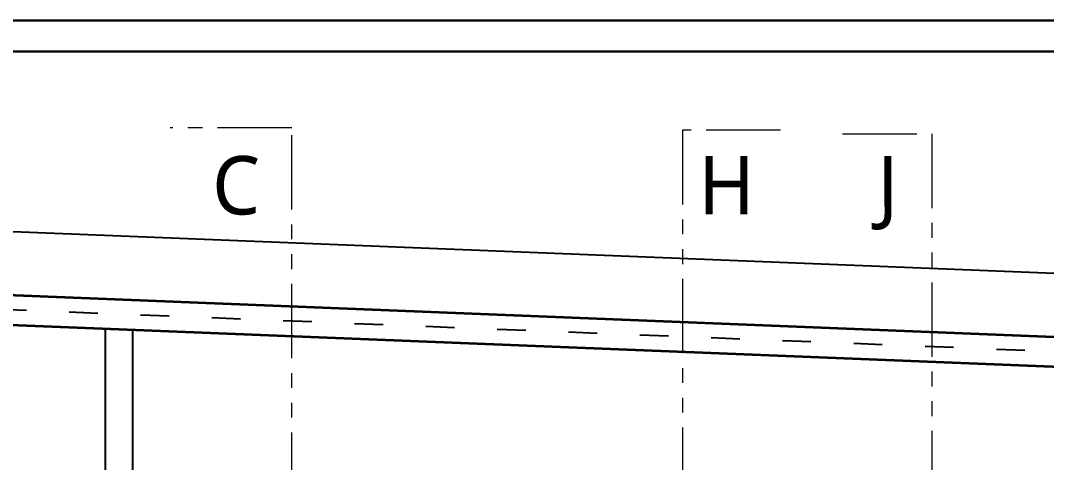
# Model space of a CAD drawing. Extents: x 2450 to 2649, y -7 to 131.
# Drawn here: x 2454.47 to 2463.09, y 44.64 to 48.36 of the extents above; entities that cross this region are included whole.
import ezdxf

# ---------------------------------------------------------------- set-up
doc = ezdxf.new("R2010")
doc.units = 0
doc.header["$MEASUREMENT"] = 0
doc.header["$PDMODE"] = 34
doc.linetypes.add('ACAD_ISO03W100', pattern=[30, 12, -18])
doc.linetypes.add('PHANTOM2', pattern=[1.25, 0.625, -0.125, 0.125, -0.125, 0.125, -0.125])
doc.layers.add('BAS LINE', color=130, linetype='Continuous')
doc.layers.add('DIM_1', color=7, linetype='Continuous', lineweight=13, true_color=0x000000)
doc.layers.add('SHEET', color=7, linetype='Continuous', lineweight=30, true_color=0x121212)
for name, color, linetype, lineweight in [('PLOT', 230, 'Continuous', 35), ('SECTION LINE', 3, 'PHANTOM2', 5), ('stair', 154, 'Continuous', 25)]:
    doc.layers.add(name, color=color, linetype=linetype, lineweight=lineweight)
doc.styles.add('AR', font='arial.ttf')
doc.styles.add('COMPLEX', font='complex.shx')
doc.dimstyles.new('2310', dxfattribs={"dimtxt": 0.19, "dimasz": 0.08, "dimexe": 0.18, "dimexo": 0.0625, "dimgap": 0.005, "dimtad": 0, "dimzin": 0, "dimdsep": 46, "dimtxsty": 'AR', "dimblk": 'ARCHTICK', "dimcen": 0.09, "dimse1": 1, "dimse2": 1, "dimaunit": 1, "dimadec": 4, "dimazin": 0, "dimtfac": 1, "dimtofl": 0, "dimtmove": 0, "dimatfit": 3, "dimfxl": 0.18, "dimtolj": 1, "dimtzin": 0, "dimarcsym": 0})

# ---------------------------------------------------------------- blocks, each defined once
blk = doc.blocks.new('_ArchTick')
at = {"color": 0, "linetype": 'ByBlock', "const_width": 0.15}
blk.add_lwpolyline([(-0.5, -0.5), (0.5, 0.5)], dxfattribs=at)
blk = doc.blocks.new('*D3021')
at = {"layer": 'DEFPOINTS', "color": 0, "transparency": 16777216}
for p in [(2452.0549, 46.0174), (2476.1273, 45.7138), (2476.101, 45.0546)]:
    blk.add_point(p, dxfattribs=at)
at = {"layer": 'DIM_1', "color": 0, "lineweight": -2, "transparency": 16777216}
for p, q in [((2452.0813, 46.6765), (2463.4105, 46.2229)), ((2476.1273, 45.7138), (2464.7981, 46.1674))]:
    blk.add_line(p, q, dxfattribs=at)
at = {"layer": 'DIM_1', "color": 0, "lineweight": -2, "transparency": 16777216, "xscale": 0.08, "yscale": 0.08, "zscale": 0.08}
for p, rotation in [((2452.0813, 46.6765), 177.707262996254), ((2476.1273, 45.7138), 357.7072629962539)]:
    blk.add_blockref('_ArchTick', p, dxfattribs=dict(at, rotation=rotation))
at = {"layer": 'DIM_1', "color": 0, "transparency": 16777216, "char_height": 0.19, "attachment_point": 5, "rotation": 357.70726, "style": 'AR'}
for s, insert in [('\\A1;24.07', (2464.1084, 46.2971)), ('\\A1;[78\'-11 1/2"]', (2464.0992, 46.0673))]:
    blk.add_mtext(s, dxfattribs=dict(at, insert=insert))

msp = doc.modelspace()

# ---------------------------------------------------------------- linework, layer by layer
at = {"layer": 'BAS LINE', "color": 7, "linetype": 'ACAD_ISO03W100', "lineweight": 25, "ltscale": 0.02}
msp.add_lwpolyline([(2452.0549, 46.0174), (2452.1457, 24.6491), (2462.4469, 24.6686), (2464.1003, 24.6779), (2466.8858, 24.6823), (2467.5572, 24.677), (2476.0943, 24.5248), (2476.101, 45.0546)], close=True, dxfattribs=at)
at = {"layer": 'PLOT', "color": 67, "ltscale": 0.1, "true_color": 0x727430, "flags": 128}
for points in [[(2451.9957, 24.6488), (2451.9044, 46.1485), (2467.4201, 45.5273)], [(2452.2957, 24.6473), (2452.2055, 45.8862), (2467.4201, 45.2771)]]:
    msp.add_lwpolyline(points, dxfattribs=at)
at = {"layer": 'SECTION LINE'}
for points in [[(2455.7254, 23.0181), (2456.7481, 23.0181), (2456.7481, 47.4573), (2455.7254, 47.4573)], [(2460.8569, 47.4354), (2460.0323, 47.4354), (2460.0323, 23.0209), (2460.7491, 23.0209)], [(2461.3778, 47.4058), (2462.13, 47.4058), (2462.13, 23.0229), (2461.637, 23.0229)]]:
    msp.add_lwpolyline(points, dxfattribs=at)
at = {"layer": 'SHEET', "ltscale": 5}
for points in [[(2450.066, 48.359), (2450.066, 22.3261), (2486.8802, 22.3261), (2486.8802, 48.359)], [(2450.3261, 48.0988), (2450.3261, 22.5862), (2486.62, 22.5862), (2486.62, 48.0988)]]:
    msp.add_lwpolyline(points, close=True, dxfattribs=at)
at = {"layer": 'stair', "color": 252, "true_color": 0x939598}
for p, q in [((2455.1828, 44.1164), (2455.1828, 45.767)), ((2455.4128, 44.3464), (2455.4128, 45.7578))]:
    msp.add_line(p, q, dxfattribs=at)

# ---------------------------------------------------------------- texts
at = {"layer": 'SECTION LINE', "color": 5, "char_height": 0.4914, "width": 0.737178, "attachment_point": 3, "rotation": 0.0594, "style": 'COMPLEX'}
for s, insert in [('{\\fSegoe UI Light|b0|i0|c0|p34;C}', (2456.4823, 47.2187)), ('{\\fSegoe UI Light|b0|i0|c0|p34;H}', (2460.64, 47.2187)), ('{\\fSegoe UI Light|b0|i0|c0|p34;J}', (2461.8463, 47.2187))]:
    msp.add_mtext(s, dxfattribs=dict(at, insert=insert))

# ---------------------------------------------------------------- dimensions: what is measured, and where the dimension line sits
at = {"layer": 'DIM_1'}
dim = msp.add_aligned_dim(p1=(2452.0549, 46.0174), p2=(2476.101, 45.0546), distance=0.6597, dimstyle='2310', override={"dimpost": '\\X'}, dxfattribs=at)
dim.commit()
dim.dimension.update_dxf_attribs({"geometry": '*D3021', "text_midpoint": (2464.1043, 46.1952)})

doc.saveas('drawing.dxf')
